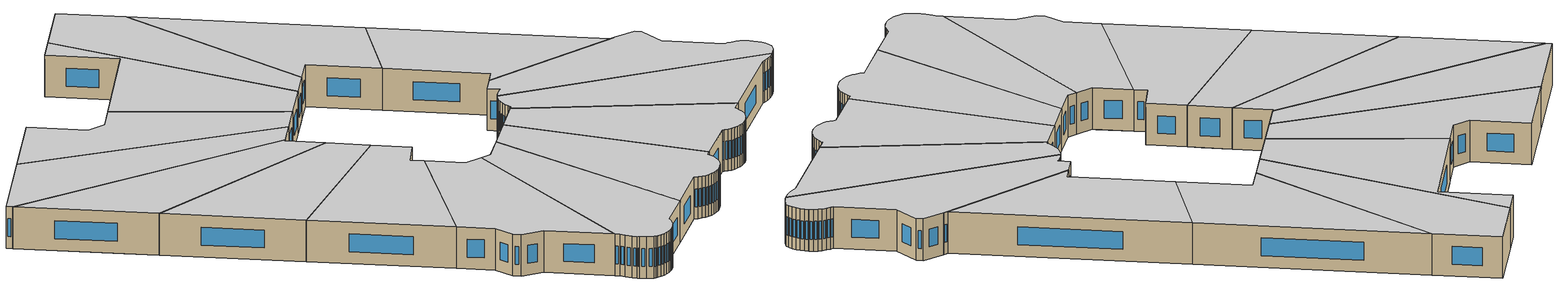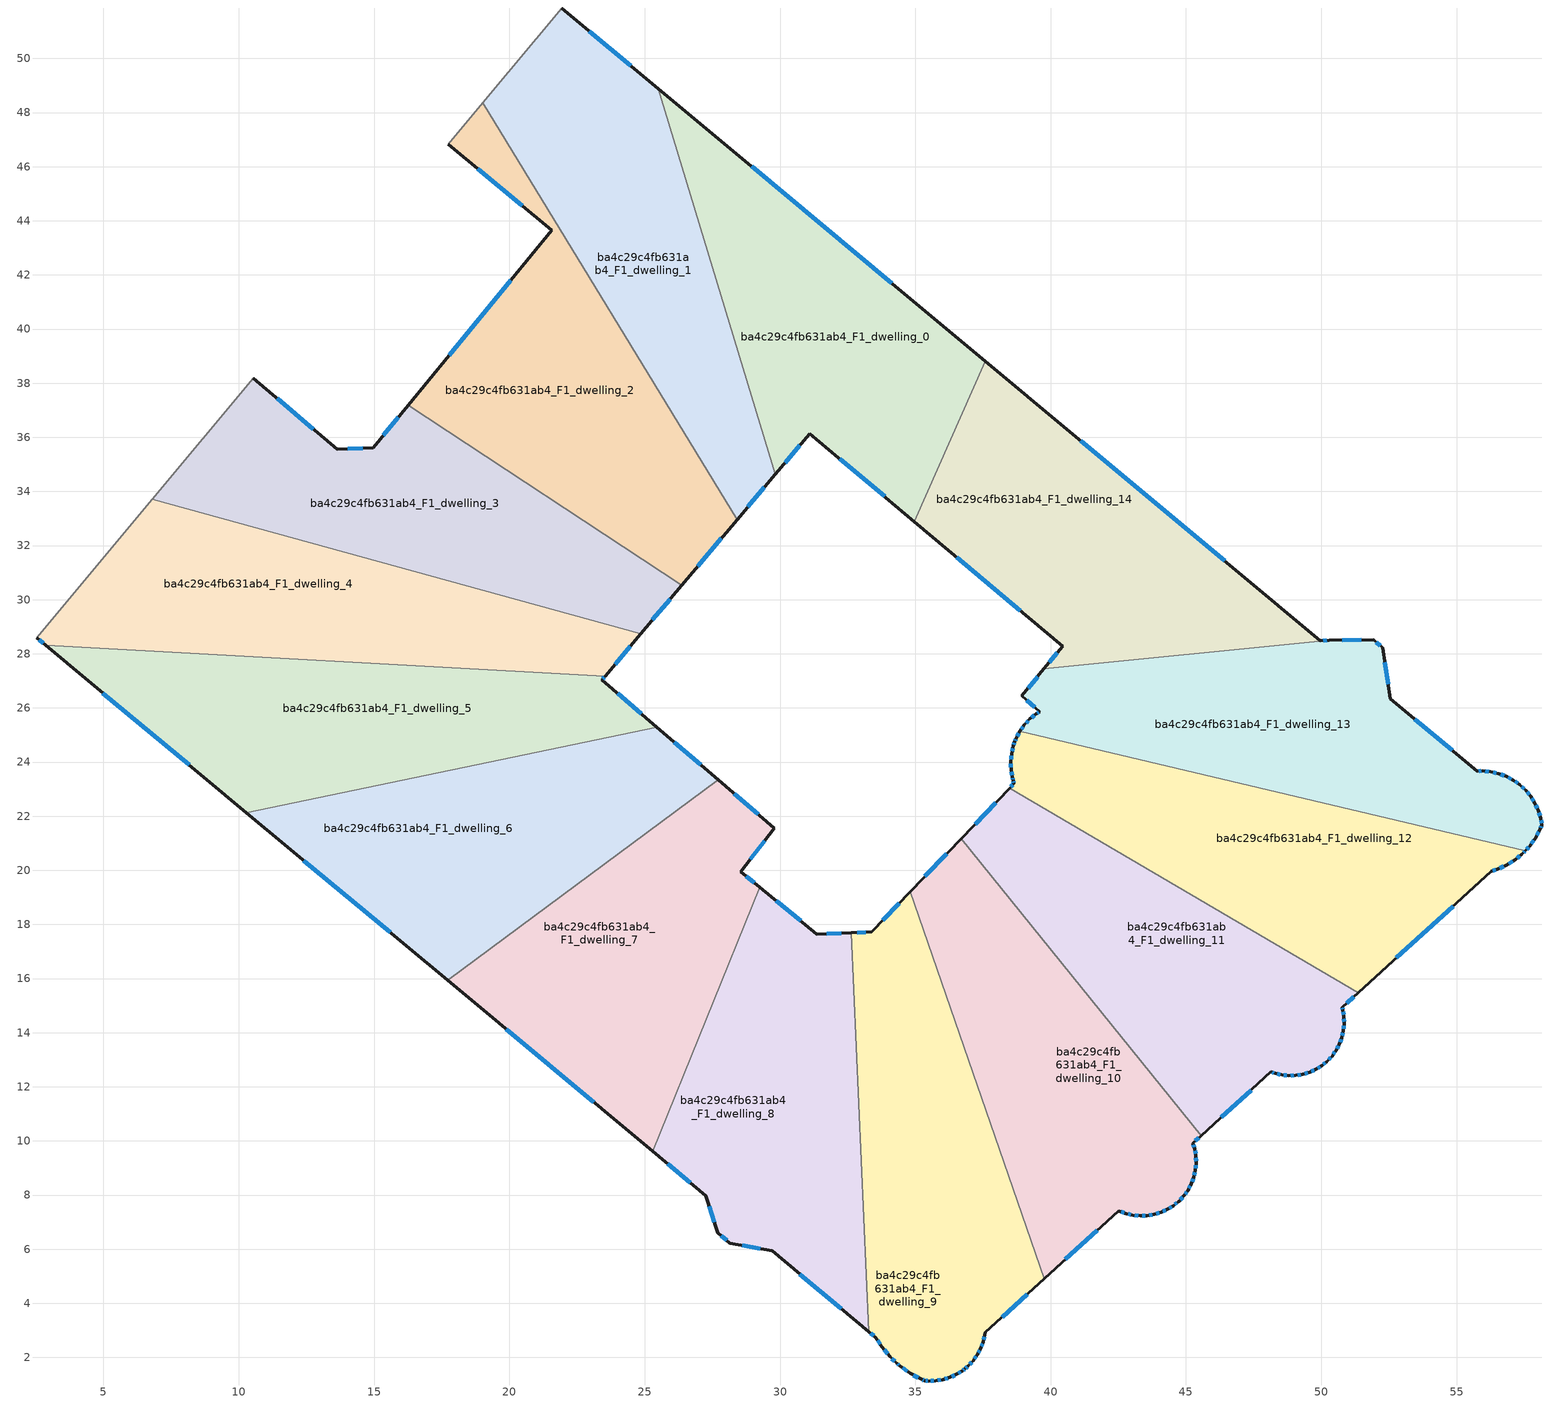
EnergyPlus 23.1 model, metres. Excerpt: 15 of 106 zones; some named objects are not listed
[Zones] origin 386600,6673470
ba4c29c4fb631ab4_F1_dwelling_0
 floor to ba4c29c4fb631ab4_F0_dwelling_0 (EU_floor_Construction): 35.93,40.2 34.12,33.6 31.1,36.14 29.83,34.63 25.51,48.88 z3
 floor to ba4c29c4fb631ab4_F0_dwelling_15 (EU_floor_Construction): 37.58,38.82 34.97,32.89 34.12,33.6 35.93,40.2 z3
 wall outside (EU_wall_Construction): 29.83,34.63 31.1,36.14 34.97,32.89 / 37.58,38.82 25.51,48.88 z3:6
 wall to ba4c29c4fb631ab4_F1_dwelling_1 (EU_wall_Construction): 25.51,48.88 29.83,34.63 z3:6
 wall to ba4c29c4fb631ab4_F1_dwelling_14 (EU_wall_Construction): 34.97,32.89 37.58,38.82 z3:6
 window (EU_Window_Construction): 32.21,35.21 33.86,33.81 / 30.19,35.06 30.74,35.71 / 34.13,41.69 28.96,46.01 z3.86:5.14
 ceiling to ba4c29c4fb631ab4_F2_dwelling_0 (EU_floor_Construction): 34.97,32.89 37.58,38.82 25.51,48.88 29.83,34.63 31.1,36.14 z6
ba4c29c4fb631ab4_F1_dwelling_1
 floor to ba4c29c4fb631ab4_F0_dwelling_1 (EU_floor_Construction): 24.78,49.49 29.69,34.47 28.41,32.95 19.01,48.36 21.93,51.86 z3
 floor to ba4c29c4fb631ab4_F0_dwelling_0 (EU_floor_Construction): 25.51,48.88 29.83,34.63 29.69,34.47 24.78,49.49 z3
 wall outside (EU_wall_Construction): 28.41,32.95 29.83,34.63 / 25.51,48.88 21.93,51.86 z3:6
 wall to ba4c29c4fb631ab4_F1_dwelling_2 (EU_wall_Construction): 19.01,48.36 28.41,32.95 z3:6
 wall adiabatic (EU_wall_Construction): 21.93,51.86 19.01,48.36 z3:6
 window (EU_Window_Construction): 28.82,33.43 29.42,34.15 / 24.49,49.73 22.95,51.01 z3.86:5.14
 ceiling to ba4c29c4fb631ab4_F2_dwelling_1 (EU_floor_Construction): 28.41,32.95 29.83,34.63 25.51,48.88 21.93,51.86 19.01,48.36 z6
ba4c29c4fb631ab4_F1_dwelling_10
 floor to ba4c29c4fb631ab4_F0_dwelling_11 (EU_floor_Construction): 36.7,21.17 45.56,10.19 45.26,9.92 45.32,9.71 45.37,9.45 45.38,9.18 45.35,8.92 45.29,8.66 45.2,8.42 45.08,8.18 44.92,7.97 44.74,7.78 44.72,7.76 44.54,7.61 44.32,7.47 44.08,7.36 43.83,7.29 43.57,7.24 43.3,7.23 43.04,7.26 42.79,7.32 42.54,7.41 42.52,7.42 42.46,7.37 35.7,20.14 z3
 floor to ba4c29c4fb631ab4_F0_dwelling_10 (EU_floor_Construction): 35.7,20.14 42.46,7.37 39.76,4.91 34.82,19.21 z3
 wall outside (EU_wall_Construction): 39.76,4.91 42.52,7.42 42.54,7.41 42.79,7.32 43.04,7.26 43.3,7.23 43.57,7.24 43.83,7.29 44.08,7.36 44.32,7.47 44.54,7.61 44.72,7.76 44.74,7.78 44.92,7.97 45.08,8.18 45.2,8.42 45.29,8.66 45.35,8.92 45.38,9.18 45.37,9.45 45.32,9.71 45.26,9.92 45.56,10.19 / 36.7,21.17 34.82,19.21 z3:6
 wall to ba4c29c4fb631ab4_F1_dwelling_9 (EU_wall_Construction): 34.82,19.21 39.76,4.91 z3:6
 wall to ba4c29c4fb631ab4_F1_dwelling_11 (EU_wall_Construction): 45.56,10.19 36.7,21.17 z3:6
 window (EU_Window_Construction): 45.35,9.52 45.34,9.63 / 45.37,9.26 45.37,9.37 / 45.36,8.99 45.37,9.11 / 45.31,8.74 45.33,8.85 / 45.23,8.49 45.27,8.59 / 45.11,8.25 45.16,8.35 / 44.97,8.03 45.03,8.12 / 44.8,7.83 44.87,7.92 / 44.59,7.65 44.67,7.71 / 44.38,7.51 44.48,7.57 / 44.15,7.39 44.25,7.44 / 43.9,7.31 44.01,7.34 / 43.64,7.25 43.75,7.27 / 43.38,7.23 43.49,7.24 / 43.12,7.25 43.23,7.24 / 42.86,7.3 42.97,7.27 / 42.61,7.38 42.72,7.34 / 40.55,5.63 41.73,6.7 / 36.16,20.61 35.35,19.77 / 45.35,10 45.47,10.12 / 45.3,9.77 45.28,9.86 z3.86:5.14
 ceiling to ba4c29c4fb631ab4_F2_dwelling_10 (EU_floor_Construction): 44.32,7.47 44.54,7.61 44.72,7.76 44.74,7.78 44.92,7.97 45.08,8.18 45.2,8.42 45.29,8.66 45.35,8.92 45.38,9.18 45.37,9.45 45.32,9.71 45.26,9.92 45.56,10.19 36.7,21.17 34.82,19.21 39.76,4.91 42.52,7.42 42.54,7.41 42.79,7.32 43.04,7.26 43.3,7.23 43.57,7.24 43.83,7.29 44.08,7.36 z6
ba4c29c4fb631ab4_F1_dwelling_11
 floor to ba4c29c4fb631ab4_F0_dwelling_12 (EU_floor_Construction): 51.36,15.48 50.77,14.94 50.79,14.84 50.83,14.59 50.84,14.33 50.82,14.07 50.76,13.82 50.67,13.58 50.55,13.35 50.4,13.14 50.22,12.95 50.2,12.93 50.02,12.78 49.8,12.65 49.57,12.54 49.32,12.46 49.06,12.42 48.8,12.41 48.55,12.44 48.29,12.49 48.14,12.55 47.86,12.29 37.42,21.92 38.48,23.03 z3
 floor to ba4c29c4fb631ab4_F0_dwelling_11 (EU_floor_Construction): 47.86,12.29 45.56,10.19 36.7,21.17 37.42,21.92 z3
 wall outside (EU_wall_Construction): 45.56,10.19 48.14,12.55 48.29,12.49 48.55,12.44 48.8,12.41 49.06,12.42 49.32,12.46 49.57,12.54 49.8,12.65 50.02,12.78 50.2,12.93 50.22,12.95 50.4,13.14 50.55,13.35 50.67,13.58 50.76,13.82 50.82,14.07 50.84,14.33 50.83,14.59 50.79,14.84 50.77,14.94 51.36,15.48 / 38.48,23.03 36.7,21.17 z3:6
 wall to ba4c29c4fb631ab4_F1_dwelling_12 (EU_wall_Construction): 51.36,15.48 38.48,23.03 z3:6
 window (EU_Window_Construction): 50.82,14.66 50.8,14.77 / 50.84,14.4 50.84,14.51 / 50.83,14.15 50.84,14.26 / 50.78,13.89 50.8,14 / 50.7,13.65 50.73,13.75 / 50.58,13.41 50.64,13.51 / 50.44,13.2 50.51,13.29 / 50.27,13 50.35,13.08 / 50.07,12.82 50.15,12.89 / 49.86,12.69 49.96,12.74 / 49.63,12.57 49.73,12.62 / 49.39,12.48 49.5,12.52 / 49.14,12.43 49.25,12.45 / 48.88,12.41 48.99,12.42 / 48.62,12.43 48.73,12.42 / 48.37,12.48 48.47,12.45 / 48.19,12.53 48.25,12.51 / 46.3,10.87 47.4,11.87 / 37.97,22.5 37.21,21.7 / 50.94,15.09 51.19,15.33 / 50.78,14.87 50.77,14.91 z3.86:5.14
 ceiling to ba4c29c4fb631ab4_F2_dwelling_11 (EU_floor_Construction): 49.8,12.65 50.02,12.78 50.2,12.93 50.22,12.95 50.4,13.14 50.55,13.35 50.67,13.58 50.76,13.82 50.82,14.07 50.84,14.33 50.83,14.59 50.79,14.84 50.77,14.94 51.36,15.48 38.48,23.03 36.7,21.17 45.56,10.19 48.14,12.55 48.29,12.49 48.55,12.44 48.8,12.41 49.06,12.42 49.32,12.46 49.57,12.54 z6
ba4c29c4fb631ab4_F1_dwelling_12
 floor to ba4c29c4fb631ab4_F0_dwelling_13 (EU_floor_Construction): 57.55,20.73 57.45,20.62 57.41,20.59 57.16,20.38 56.84,20.19 56.51,20.03 56.27,19.96 53.27,17.22 38.53,23.86 38.53,24.02 38.56,24.31 38.62,24.6 38.68,24.76 38.72,24.88 38.86,25.13 z3
 floor to ba4c29c4fb631ab4_F0_dwelling_12 (EU_floor_Construction): 53.27,17.22 51.36,15.48 38.48,23.03 38.65,23.2 38.61,23.33 38.59,23.43 38.54,23.72 38.53,23.86 z3
 wall outside (EU_wall_Construction): 51.36,15.48 56.27,19.96 56.51,20.03 56.84,20.19 57.16,20.38 57.41,20.59 57.45,20.62 57.55,20.73 / 38.86,25.13 38.72,24.88 38.68,24.76 38.62,24.6 38.56,24.31 38.53,24.02 38.54,23.72 38.59,23.43 38.61,23.33 38.65,23.2 38.48,23.03 z3:6
 wall to ba4c29c4fb631ab4_F1_dwelling_13 (EU_wall_Construction): 57.55,20.73 38.86,25.13 z3:6
 window (EU_Window_Construction): 57.23,20.44 57.34,20.53 / 56.93,20.24 57.07,20.33 / 56.6,20.08 56.75,20.14 / 56.34,19.98 56.44,20.01 / 52.77,16.76 54.87,18.68 / 38.6,23.15 38.53,23.08 / 38.62,23.29 38.64,23.24 / 38.59,23.4 38.61,23.36 / 38.55,23.64 38.57,23.52 / 38.53,23.93 38.54,23.81 / 38.55,24.23 38.54,24.1 / 38.6,24.52 38.57,24.39 / 38.66,24.72 38.64,24.65 / 38.71,24.84 38.69,24.79 / 38.82,25.06 38.76,24.95 / 57.48,20.65 57.52,20.7 z3.86:5.14
 ceiling to ba4c29c4fb631ab4_F2_dwelling_12 (EU_floor_Construction): 56.27,19.96 56.51,20.03 56.84,20.19 57.16,20.38 57.41,20.59 57.45,20.62 57.55,20.73 38.86,25.13 38.72,24.88 38.68,24.76 38.62,24.6 38.56,24.31 38.53,24.02 38.54,23.72 38.59,23.43 38.61,23.33 38.65,23.2 38.48,23.03 51.36,15.48 z6
ba4c29c4fb631ab4_F1_dwelling_13
 floor to ba4c29c4fb631ab4_F0_dwelling_14 (EU_floor_Construction): 56.56,23.58 56.83,23.47 57.09,23.33 57.34,23.16 57.35,23.15 57.55,22.96 57.74,22.73 57.9,22.48 57.99,22.27 39.16,25.5 39.23,25.59 39.46,25.78 39.6,25.87 38.93,26.45 39.75,27.44 50.3,28.49 51.94,28.52 52.28,28.22 52.54,26.34 55.76,23.67 55.97,23.67 56.27,23.64 z3
 floor to ba4c29c4fb631ab4_F0_dwelling_13 (EU_floor_Construction): 57.99,22.27 58.02,22.21 58.11,21.93 58.15,21.67 58.09,21.53 57.92,21.2 57.7,20.89 57.55,20.73 38.86,25.13 39.03,25.38 39.16,25.5 z3
 wall outside (EU_wall_Construction): 57.55,20.73 57.7,20.89 57.92,21.2 58.09,21.53 58.15,21.67 58.11,21.93 58.02,22.21 57.9,22.48 57.74,22.73 57.55,22.96 57.35,23.15 57.34,23.16 57.09,23.33 56.83,23.47 56.56,23.58 56.27,23.64 55.97,23.67 55.76,23.67 52.54,26.34 52.28,28.22 51.94,28.52 50.3,28.49 / 39.75,27.44 38.93,26.45 39.6,25.87 39.46,25.78 39.23,25.59 39.03,25.38 38.86,25.13 z3:6
 wall to ba4c29c4fb631ab4_F1_dwelling_14 (EU_wall_Construction): 50.3,28.49 39.75,27.44 z3:6
 window (EU_Window_Construction): 56.75,23.5 56.64,23.55 / 57.02,23.37 56.91,23.43 / 57.27,23.21 57.16,23.28 / 57.5,23.01 57.41,23.09 / 57.69,22.8 57.61,22.89 / 57.85,22.55 57.79,22.66 / 57.98,22.29 57.93,22.4 / 58.08,22.01 58.04,22.13 / 58.14,21.74 58.12,21.85 / 58.11,21.57 58.14,21.63 / 57.97,21.29 58.04,21.43 / 57.76,20.98 57.86,21.11 / 57.59,20.77 57.66,20.85 / 38.99,25.31 38.91,25.2 / 39.18,25.53 39.09,25.44 / 39.4,25.72 39.3,25.64 / 39.56,25.84 39.5,25.8 / 39.12,26.28 39.41,26.03 / 39.52,27.16 39.17,26.73 / 51.47,28.51 50.77,28.5 / 52.18,28.3 52.04,28.43 / 52.47,26.88 52.35,27.68 / 54.84,24.43 53.46,25.58 / 55.91,23.67 55.82,23.67 / 56.18,23.65 56.06,23.66 / 56.47,23.59 56.35,23.62 z3.86:5.14
 ceiling to ba4c29c4fb631ab4_F2_dwelling_13 (EU_floor_Construction): 57.7,20.89 57.92,21.2 58.09,21.53 58.15,21.67 58.11,21.93 58.02,22.21 57.9,22.48 57.74,22.73 57.55,22.96 57.35,23.15 57.34,23.16 57.09,23.33 56.83,23.47 56.56,23.58 56.27,23.64 55.97,23.67 55.76,23.67 52.54,26.34 52.28,28.22 51.94,28.52 50.3,28.49 39.75,27.44 38.93,26.45 39.6,25.87 39.46,25.78 39.23,25.59 39.03,25.38 38.86,25.13 57.55,20.73 z6
ba4c29c4fb631ab4_F1_dwelling_14
 floor to ba4c29c4fb631ab4_F0_dwelling_15 (EU_floor_Construction): 47.67,30.41 40.08,28.58 34.97,32.89 37.58,38.82 z3
 floor to ba4c29c4fb631ab4_F0_dwelling_14 (EU_floor_Construction): 50.3,28.49 39.75,27.44 40.44,28.28 40.08,28.58 47.67,30.41 49.97,28.49 z3
 wall outside (EU_wall_Construction): 34.97,32.89 40.44,28.28 39.75,27.44 / 50.3,28.49 49.97,28.49 37.58,38.82 z3:6
 window (EU_Window_Construction): 40.25,28.04 39.95,27.68 / 36.53,31.57 38.88,29.59 / 46.43,31.44 41.12,35.87 / 50.2,28.49 50.06,28.49 z3.86:5.14
 ceiling to ba4c29c4fb631ab4_F2_dwelling_14 (EU_floor_Construction): 50.3,28.49 49.97,28.49 37.58,38.82 34.97,32.89 40.44,28.28 39.75,27.44 z6
ba4c29c4fb631ab4_F1_dwelling_2
 floor to ba4c29c4fb631ab4_F0_dwelling_2 (EU_floor_Construction): 21.57,43.64 17.74,46.83 18.98,48.32 28.4,32.94 26.5,30.69 16.59,37.59 z3
 floor to ba4c29c4fb631ab4_F0_dwelling_1 (EU_floor_Construction): 19.01,48.36 28.41,32.95 28.4,32.94 18.98,48.32 z3
 floor to ba4c29c4fb631ab4_F0_dwelling_3 (EU_floor_Construction): 26.5,30.69 26.38,30.54 16.26,37.19 16.59,37.59 z3
 wall outside (EU_wall_Construction): 26.38,30.54 28.41,32.95 / 17.74,46.83 21.57,43.64 16.26,37.19 z3:6
 wall adiabatic (EU_wall_Construction): 19.01,48.36 17.74,46.83 z3:6
 wall to ba4c29c4fb631ab4_F1_dwelling_3 (EU_wall_Construction): 16.26,37.19 26.38,30.54 z3:6
 window (EU_Window_Construction): 26.96,31.23 27.83,32.26 / 20.05,41.8 17.78,39.03 / 18.83,45.92 20.48,44.56 z3.86:5.14
 ceiling to ba4c29c4fb631ab4_F2_dwelling_2 (EU_floor_Construction): 26.38,30.54 28.41,32.95 19.01,48.36 17.74,46.83 21.57,43.64 16.26,37.19 z6
ba4c29c4fb631ab4_F1_dwelling_3
 floor to ba4c29c4fb631ab4_F0_dwelling_3 (EU_floor_Construction): 26.38,30.54 25,28.92 7.33,34.35 10.53,38.19 13.65,35.55 14.97,35.62 16.26,37.19 z3
 floor to ba4c29c4fb631ab4_F0_dwelling_4 (EU_floor_Construction): 25,28.92 24.85,28.73 6.8,33.72 7.33,34.35 z3
 wall outside (EU_wall_Construction): 16.26,37.19 14.97,35.62 13.65,35.55 10.53,38.19 / 24.85,28.73 26.38,30.54 z3:6
 wall to ba4c29c4fb631ab4_F1_dwelling_4 (EU_wall_Construction): 6.8,33.72 24.85,28.73 z3:6
 wall adiabatic (EU_wall_Construction): 10.53,38.19 6.8,33.72 z3:6
 window (EU_Window_Construction): 14.59,35.6 14.02,35.57 / 15.89,36.74 15.34,36.07 / 25.29,29.25 25.94,30.02 / 12.76,36.3 11.42,37.44 z3.86:5.14
 ceiling to ba4c29c4fb631ab4_F2_dwelling_3 (EU_floor_Construction): 24.85,28.73 26.38,30.54 16.26,37.19 14.97,35.62 13.65,35.55 10.53,38.19 6.8,33.72 z6
ba4c29c4fb631ab4_F1_dwelling_4
 floor to ba4c29c4fb631ab4_F0_dwelling_5 (EU_floor_Construction): 23.77,27.46 23.53,27.17 2.86,28.32 2.53,28.59 3.14,29.32 z3
 floor adiabatic (EU_floor_Construction): 24.85,28.73 23.77,27.46 3.14,29.32 6.8,33.72 z3
 wall outside (EU_wall_Construction): 23.53,27.17 24.85,28.73 / 2.53,28.59 2.86,28.32 z3:6
 wall to ba4c29c4fb631ab4_F1_dwelling_5 (EU_wall_Construction): 2.86,28.32 23.53,27.17 z3:6
 wall adiabatic (EU_wall_Construction): 6.8,33.72 2.53,28.59 z3:6
 window (EU_Window_Construction): 23.91,27.62 24.47,28.29 / 2.63,28.51 2.77,28.4 z3.86:5.14
 ceiling to ba4c29c4fb631ab4_F2_dwelling_4 (EU_floor_Construction): 23.53,27.17 24.85,28.73 6.8,33.72 2.53,28.59 2.86,28.32 z6
ba4c29c4fb631ab4_F1_dwelling_5
 floor to ba4c29c4fb631ab4_F0_dwelling_5 (EU_floor_Construction): 23.53,27.17 23.42,27.03 24.91,25.75 8.48,23.64 2.86,28.32 z3
 floor to ba4c29c4fb631ab4_F0_dwelling_6 (EU_floor_Construction): 25.45,25.28 10.28,22.13 8.48,23.64 24.91,25.75 z3
 wall outside (EU_wall_Construction): 25.45,25.28 23.42,27.03 23.53,27.17 / 2.86,28.32 10.28,22.13 z3:6
 wall to ba4c29c4fb631ab4_F1_dwelling_6 (EU_wall_Construction): 10.28,22.13 25.45,25.28 z3:6
 window (EU_Window_Construction): 23.45,27.07 23.5,27.13 / 24.87,25.78 24,26.53 / 4.98,26.55 8.16,23.9 z3.86:5.14
 ceiling to ba4c29c4fb631ab4_F2_dwelling_5 (EU_floor_Construction): 25.45,25.28 23.42,27.03 23.53,27.17 2.86,28.32 10.28,22.13 z6
ba4c29c4fb631ab4_F1_dwelling_6
 floor to ba4c29c4fb631ab4_F0_dwelling_6 (EU_floor_Construction): 27.02,23.94 15.44,17.83 10.28,22.13 25.45,25.28 z3
 floor to ba4c29c4fb631ab4_F0_dwelling_7 (EU_floor_Construction): 27.71,23.34 17.72,15.93 15.44,17.83 27.02,23.94 z3
 wall outside (EU_wall_Construction): 27.71,23.34 25.45,25.28 / 10.28,22.13 17.72,15.93 z3:6
 wall to ba4c29c4fb631ab4_F1_dwelling_7 (EU_wall_Construction): 17.72,15.93 27.71,23.34 z3:6
 window (EU_Window_Construction): 27.07,23.9 26.1,24.73 / 12.41,20.36 15.59,17.7 z3.86:5.14
 ceiling to ba4c29c4fb631ab4_F2_dwelling_6 (EU_floor_Construction): 27.71,23.34 25.45,25.28 10.28,22.13 17.72,15.93 z6
ba4c29c4fb631ab4_F1_dwelling_7
 floor to ba4c29c4fb631ab4_F0_dwelling_7 (EU_floor_Construction): 29.16,22.1 22.42,12.01 17.72,15.93 27.71,23.34 z3
 floor to ba4c29c4fb631ab4_F0_dwelling_8 (EU_floor_Construction): 29.79,21.56 28.55,19.95 29.25,19.37 25.29,9.62 22.42,12.01 29.16,22.1 z3
 wall outside (EU_wall_Construction): 29.25,19.37 28.55,19.95 29.79,21.56 27.71,23.34 / 17.72,15.93 25.29,9.62 z3:6
 wall to ba4c29c4fb631ab4_F1_dwelling_8 (EU_wall_Construction): 25.29,9.62 29.25,19.37 z3:6
 window (EU_Window_Construction): 29.2,22.07 28.31,22.83 / 28.9,20.41 29.44,21.1 / 29.05,19.53 28.75,19.78 / 19.88,14.13 23.13,11.42 z3.86:5.14
 ceiling to ba4c29c4fb631ab4_F2_dwelling_7 (EU_floor_Construction): 25.29,9.62 29.25,19.37 28.55,19.95 29.79,21.56 27.71,23.34 17.72,15.93 z6
ba4c29c4fb631ab4_F1_dwelling_8
 floor to ba4c29c4fb631ab4_F0_dwelling_8 (EU_floor_Construction): 31.2,17.76 29.82,5.84 29.71,5.93 28.15,6.23 27.71,6.6 27.25,7.98 25.29,9.62 29.25,19.37 z3
 floor to ba4c29c4fb631ab4_F0_dwelling_9 (EU_floor_Construction): 32.63,17.69 33.28,2.95 29.82,5.84 31.2,17.76 31.36,17.63 z3
 wall outside (EU_wall_Construction): 25.29,9.62 27.25,7.98 27.71,6.6 28.15,6.23 29.71,5.93 33.28,2.95 / 32.63,17.69 31.36,17.63 29.25,19.37 z3:6
 wall to ba4c29c4fb631ab4_F1_dwelling_9 (EU_wall_Construction): 33.28,2.95 32.63,17.69 z3:6
 window (EU_Window_Construction): 27.83,6.49 28.02,6.33 / 27.38,7.59 27.58,6.99 / 25.85,9.15 26.69,8.45 / 30.76,18.13 29.86,18.87 / 32.27,17.67 31.72,17.65 / 30.73,5.08 32.26,3.8 / 28.6,6.14 29.26,6.02 z3.86:5.14
 ceiling to ba4c29c4fb631ab4_F2_dwelling_8 (EU_floor_Construction): 33.28,2.95 32.63,17.69 31.36,17.63 29.25,19.37 25.29,9.62 27.25,7.98 27.71,6.6 28.15,6.23 29.71,5.93 z6
ba4c29c4fb631ab4_F1_dwelling_9
 floor to ba4c29c4fb631ab4_F0_dwelling_10 (EU_floor_Construction): 34.82,19.21 39.76,4.91 37.58,2.92 37.57,2.85 37.51,2.59 37.42,2.33 37.29,2.1 37.14,1.88 36.95,1.68 36.89,1.63 33.82,18.17 z3
 floor to ba4c29c4fb631ab4_F0_dwelling_9 (EU_floor_Construction): 33.82,18.17 36.89,1.63 36.83,1.58 36.75,1.51 36.52,1.37 36.28,1.26 36.02,1.18 35.76,1.14 35.49,1.13 35.35,1.14 35.24,1.19 34.81,1.41 34.42,1.69 34.31,1.78 34.07,2.02 33.76,2.39 33.54,2.74 33.28,2.95 32.63,17.69 33.38,17.72 z3
 wall outside (EU_wall_Construction): 33.28,2.95 33.54,2.74 33.76,2.39 34.07,2.02 34.31,1.78 34.42,1.69 34.81,1.41 35.24,1.19 35.35,1.14 35.49,1.13 35.76,1.14 36.02,1.18 36.28,1.26 36.52,1.37 36.75,1.51 36.83,1.58 36.95,1.68 37.14,1.88 37.29,2.1 37.42,2.33 37.51,2.59 37.57,2.85 37.58,2.92 39.76,4.91 / 34.82,19.21 33.38,17.72 32.63,17.69 z3:6
 window (EU_Window_Construction): 37.53,2.66 37.55,2.77 / 37.44,2.41 37.48,2.51 / 37.33,2.17 37.38,2.27 / 37.18,1.94 37.25,2.04 / 37.01,1.74 37.08,1.82 / 36.87,1.61 36.92,1.65 / 36.77,1.53 36.81,1.56 / 36.58,1.41 36.68,1.47 / 36.35,1.29 36.45,1.34 / 36.09,1.21 36.2,1.24 / 35.83,1.15 35.95,1.17 / 35.57,1.13 35.68,1.14 / 35.39,1.14 35.45,1.13 / 35.27,1.17 35.32,1.15 / 34.93,1.35 35.11,1.25 / 34.53,1.61 34.7,1.49 / 34.34,1.76 34.39,1.72 / 34.14,1.95 34.24,1.85 / 33.85,2.29 33.98,2.13 / 33.6,2.64 33.7,2.49 / 33.36,2.89 33.47,2.8 / 33.17,17.71 32.85,17.7 / 34.41,18.79 33.79,18.15 / 38.2,3.49 39.14,4.34 z3.86:5.14
 ceiling to ba4c29c4fb631ab4_F2_dwelling_9 (EU_floor_Construction): 37.42,2.33 37.51,2.59 37.57,2.85 37.58,2.92 39.76,4.91 34.82,19.21 33.38,17.72 32.63,17.69 33.28,2.95 33.54,2.74 33.76,2.39 34.07,2.02 34.31,1.78 34.42,1.69 34.81,1.41 35.24,1.19 35.35,1.14 35.49,1.13 35.76,1.14 36.02,1.18 36.28,1.26 36.52,1.37 36.75,1.51 36.83,1.58 36.95,1.68 37.14,1.88 37.29,2.1 z6
[Building]
EU S2 Campaign: North Axis=0; Terrain=City; Solar Distribution=FullExterior
[Site:Location]
Helsinki-Vantaa.AP: Latitude=60.317; Longitude=24.963; Time Zone=2; Elevation=54.6
[SizingPeriod:WeatherFileDays]
AnnualSizingPeriod: Begin Month=1; Begin Day of Month=1; End Month=12; End Day of Month=31; Day of Week for Start Day=Monday; Use Weather File Daylight Saving Period=No; Use Weather File Rain and Snow Indicators=No
[MATERIAL]
EU_InternalMass_Material: Roughness=MediumRough; Thickness=0.1; Conductivity=1; Density=1800; Specific Heat=900; Thermal Absorptance=0.9; Solar Absorptance=0.7; Visible Absorptance=0.7
[MATERIAL:NOMASS] Roughness=MediumRough; Thermal Absorptance=0.9; Solar Absorptance=0.7; Visible Absorptance=0.7
Name | Thermal Resistance
EU_wall_NoMass | 1.10183
EU_floor_NoMass | 1.70606
[WINDOWMATERIAL:SIMPLEGLAZINGSYSTEM]
EU_Window_SimpleGlazing: UFactor=3.11035; Solar Heat Gain Coefficient=0.8; Visible Transmittance=0.8
[CONSTRUCTION]
EU_wall_Construction: EU_wall_NoMass
EU_floor_Construction: EU_floor_NoMass
EU_Window_Construction: EU_Window_SimpleGlazing
EU_InternalMass_Construction: EU_InternalMass_Material
[ZONE] Type=1; Multiplier=1; Ceiling Height=autocalculate; Floor Area=autocalculate; Part of Total Floor Area=Yes
Name | Volume
ba4c29c4fb631ab4_F1_dwelling_0; ba4c29c4fb631ab4_F1_dwelling_5 | 230.488
ba4c29c4fb631ab4_F1_dwelling_1 | 230.473
ba4c29c4fb631ab4_F1_dwelling_10 | 230.471
ba4c29c4fb631ab4_F1_dwelling_11 | 230.487
ba4c29c4fb631ab4_F1_dwelling_12 | 230.502
ba4c29c4fb631ab4_F1_dwelling_13 | 230.372
ba4c29c4fb631ab4_F1_dwelling_14 | 230.485
ba4c29c4fb631ab4_F1_dwelling_2 | 230.49
ba4c29c4fb631ab4_F1_dwelling_3 | 230.47
ba4c29c4fb631ab4_F1_dwelling_4 | 230.494
ba4c29c4fb631ab4_F1_dwelling_6 | 230.483
ba4c29c4fb631ab4_F1_dwelling_7 | 230.478
ba4c29c4fb631ab4_F1_dwelling_8 | 230.479
ba4c29c4fb631ab4_F1_dwelling_9 | 230.489
[INTERNALMASS] Construction=EU_InternalMass_Construction
Name | Zone or ZoneList | Surface Area
ba4c29c4fb631ab4_F1_dwelling_0_EU_InternalMass | ba4c29c4fb631ab4_F1_dwelling_0 | 76.8293
ba4c29c4fb631ab4_F1_dwelling_1_EU_InternalMass | ba4c29c4fb631ab4_F1_dwelling_1 | 76.8245
ba4c29c4fb631ab4_F1_dwelling_2_EU_InternalMass | ba4c29c4fb631ab4_F1_dwelling_2 | 76.8304
ba4c29c4fb631ab4_F1_dwelling_3_EU_InternalMass | ba4c29c4fb631ab4_F1_dwelling_3 | 76.8234
ba4c29c4fb631ab4_F1_dwelling_4_EU_InternalMass | ba4c29c4fb631ab4_F1_dwelling_4 | 76.8314
ba4c29c4fb631ab4_F1_dwelling_5_EU_InternalMass | ba4c29c4fb631ab4_F1_dwelling_5 | 76.829
ba4c29c4fb631ab4_F1_dwelling_6_EU_InternalMass | ba4c29c4fb631ab4_F1_dwelling_6 | 76.8279
ba4c29c4fb631ab4_F1_dwelling_7_EU_InternalMass | ba4c29c4fb631ab4_F1_dwelling_7 | 76.8261
ba4c29c4fb631ab4_F1_dwelling_8_EU_InternalMass | ba4c29c4fb631ab4_F1_dwelling_8 | 76.8259
ba4c29c4fb631ab4_F1_dwelling_9_EU_InternalMass | ba4c29c4fb631ab4_F1_dwelling_9 | 76.8306
ba4c29c4fb631ab4_F1_dwelling_10_EU_InternalMass | ba4c29c4fb631ab4_F1_dwelling_10 | 76.8239
ba4c29c4fb631ab4_F1_dwelling_11_EU_InternalMass | ba4c29c4fb631ab4_F1_dwelling_11 | 76.8288
ba4c29c4fb631ab4_F1_dwelling_12_EU_InternalMass | ba4c29c4fb631ab4_F1_dwelling_12 | 76.8343
ba4c29c4fb631ab4_F1_dwelling_13_EU_InternalMass | ba4c29c4fb631ab4_F1_dwelling_13 | 76.8327
ba4c29c4fb631ab4_F1_dwelling_14_EU_InternalMass | ba4c29c4fb631ab4_F1_dwelling_14 | 76.8286
[OTHEREQUIPMENT] Fuel Type=Electricity; Design Level Calculation Method=Watts/Area; Power per Zone Floor Area=1; Fraction Latent=0; Fraction Radiant=0; Fraction Lost=0; Carbon Dioxide Generation Rate=0; EndUse Subcategory=EU_Step8_InternalGains
Name | Zone or ZoneList or Space or SpaceList | Schedule
EU_Step8_InternalGain_ba4c29c4fb631ab4_F1_dwelling_0_f000 | ba4c29c4fb631ab4_F1_dwelling_0 | EU_Step8_GainSchedule_ba4c29c4fb631ab4_F1_dwelling_0_f000
EU_Step8_InternalGain_ba4c29c4fb631ab4_F1_dwelling_1_f000 | ba4c29c4fb631ab4_F1_dwelling_1 | EU_Step8_GainSchedule_ba4c29c4fb631ab4_F1_dwelling_1_f000
EU_Step8_InternalGain_ba4c29c4fb631ab4_F1_dwelling_2_f000 | ba4c29c4fb631ab4_F1_dwelling_2 | EU_Step8_GainSchedule_ba4c29c4fb631ab4_F1_dwelling_2_f000
EU_Step8_InternalGain_ba4c29c4fb631ab4_F1_dwelling_3_f000 | ba4c29c4fb631ab4_F1_dwelling_3 | EU_Step8_GainSchedule_ba4c29c4fb631ab4_F1_dwelling_3_f000
EU_Step8_InternalGain_ba4c29c4fb631ab4_F1_dwelling_4_f000 | ba4c29c4fb631ab4_F1_dwelling_4 | EU_Step8_GainSchedule_ba4c29c4fb631ab4_F1_dwelling_4_f000
EU_Step8_InternalGain_ba4c29c4fb631ab4_F1_dwelling_5_f000 | ba4c29c4fb631ab4_F1_dwelling_5 | EU_Step8_GainSchedule_ba4c29c4fb631ab4_F1_dwelling_5_f000
EU_Step8_InternalGain_ba4c29c4fb631ab4_F1_dwelling_6_f000 | ba4c29c4fb631ab4_F1_dwelling_6 | EU_Step8_GainSchedule_ba4c29c4fb631ab4_F1_dwelling_6_f000
EU_Step8_InternalGain_ba4c29c4fb631ab4_F1_dwelling_7_f000 | ba4c29c4fb631ab4_F1_dwelling_7 | EU_Step8_GainSchedule_ba4c29c4fb631ab4_F1_dwelling_7_f000
EU_Step8_InternalGain_ba4c29c4fb631ab4_F1_dwelling_8_f000 | ba4c29c4fb631ab4_F1_dwelling_8 | EU_Step8_GainSchedule_ba4c29c4fb631ab4_F1_dwelling_8_f000
EU_Step8_InternalGain_ba4c29c4fb631ab4_F1_dwelling_9_f000 | ba4c29c4fb631ab4_F1_dwelling_9 | EU_Step8_GainSchedule_ba4c29c4fb631ab4_F1_dwelling_9_f000
EU_Step8_InternalGain_ba4c29c4fb631ab4_F1_dwelling_10_f000 | ba4c29c4fb631ab4_F1_dwelling_10 | EU_Step8_GainSchedule_ba4c29c4fb631ab4_F1_dwelling_10_f000
EU_Step8_InternalGain_ba4c29c4fb631ab4_F1_dwelling_11_f000 | ba4c29c4fb631ab4_F1_dwelling_11 | EU_Step8_GainSchedule_ba4c29c4fb631ab4_F1_dwelling_11_f000
EU_Step8_InternalGain_ba4c29c4fb631ab4_F1_dwelling_12_f000 | ba4c29c4fb631ab4_F1_dwelling_12 | EU_Step8_GainSchedule_ba4c29c4fb631ab4_F1_dwelling_12_f000
EU_Step8_InternalGain_ba4c29c4fb631ab4_F1_dwelling_13_f000 | ba4c29c4fb631ab4_F1_dwelling_13 | EU_Step8_GainSchedule_ba4c29c4fb631ab4_F1_dwelling_13_f000
EU_Step8_InternalGain_ba4c29c4fb631ab4_F1_dwelling_14_f000 | ba4c29c4fb631ab4_F1_dwelling_14 | EU_Step8_GainSchedule_ba4c29c4fb631ab4_F1_dwelling_14_f000
[ZONEVENTILATION:DESIGNFLOWRATE] Schedule=EU_AlwaysOn; Design Flow Rate Calculation Method=AirChanges/Hour; Air Changes per Hour=0.756316; Ventilation Type=Natural; Fan Pressure Rise=0; Fan Total Efficiency=1; Constant Term Coefficient=1; Temperature Term Coefficient=0; Velocity Term Coefficient=0; Velocity Squared Term Coefficient=0; Minimum Indoor Temperature=-100; Maximum Indoor Temperature=100; Delta Temperature=-100; Minimum Outdoor Temperature=-100; Maximum Outdoor Temperature=100; Maximum Wind Speed=40
Name | Zone or ZoneList or Space or SpaceList
EU_ConstantAir_ba4c29c4fb631ab4_F1_dwelling_0 | ba4c29c4fb631ab4_F1_dwelling_0
EU_ConstantAir_ba4c29c4fb631ab4_F1_dwelling_1 | ba4c29c4fb631ab4_F1_dwelling_1
EU_ConstantAir_ba4c29c4fb631ab4_F1_dwelling_2 | ba4c29c4fb631ab4_F1_dwelling_2
EU_ConstantAir_ba4c29c4fb631ab4_F1_dwelling_3 | ba4c29c4fb631ab4_F1_dwelling_3
EU_ConstantAir_ba4c29c4fb631ab4_F1_dwelling_4 | ba4c29c4fb631ab4_F1_dwelling_4
EU_ConstantAir_ba4c29c4fb631ab4_F1_dwelling_5 | ba4c29c4fb631ab4_F1_dwelling_5
EU_ConstantAir_ba4c29c4fb631ab4_F1_dwelling_6 | ba4c29c4fb631ab4_F1_dwelling_6
EU_ConstantAir_ba4c29c4fb631ab4_F1_dwelling_7 | ba4c29c4fb631ab4_F1_dwelling_7
EU_ConstantAir_ba4c29c4fb631ab4_F1_dwelling_8 | ba4c29c4fb631ab4_F1_dwelling_8
EU_ConstantAir_ba4c29c4fb631ab4_F1_dwelling_9 | ba4c29c4fb631ab4_F1_dwelling_9
EU_ConstantAir_ba4c29c4fb631ab4_F1_dwelling_10 | ba4c29c4fb631ab4_F1_dwelling_10
EU_ConstantAir_ba4c29c4fb631ab4_F1_dwelling_11 | ba4c29c4fb631ab4_F1_dwelling_11
EU_ConstantAir_ba4c29c4fb631ab4_F1_dwelling_12 | ba4c29c4fb631ab4_F1_dwelling_12
EU_ConstantAir_ba4c29c4fb631ab4_F1_dwelling_13 | ba4c29c4fb631ab4_F1_dwelling_13
EU_ConstantAir_ba4c29c4fb631ab4_F1_dwelling_14 | ba4c29c4fb631ab4_F1_dwelling_14
[HVACTEMPLATE:ZONE:IDEALLOADSAIRSYSTEM] System Availability Schedule=EU_AlwaysOn; Maximum Heating Supply Air Temperature=50; Minimum Cooling Supply Air Temperature=13; Maximum Heating Supply Air Humidity Ratio=0.0156; Minimum Cooling Supply Air Humidity Ratio=0.0077; Heating Limit=NoLimit; Cooling Limit=NoLimit; Heating Availability Schedule=EU_AlwaysOn; Cooling Availability Schedule=EU_CoolingOff; Dehumidification Control Type=ConstantSensibleHeatRatio; Cooling Sensible Heat Ratio=0.7; Dehumidification Setpoint=60; Humidification Control Type=None; Humidification Setpoint=30; Outdoor Air Method=None; Outdoor Air Flow Rate per Person=0.00944; Outdoor Air Flow Rate per Zone Floor Area=0; Outdoor Air Flow Rate per Zone=0; Demand Controlled Ventilation Type=None; Outdoor Air Economizer Type=NoEconomizer; Heat Recovery Type=None; Sensible Heat Recovery Effectiveness=0.7; Latent Heat Recovery Effectiveness=0.65
Name | Template Thermostat
ba4c29c4fb631ab4_F1_dwelling_0 | EU_HeatOnly_ba4c29c4fb631ab4_F1_dwelling_0
ba4c29c4fb631ab4_F1_dwelling_1 | EU_HeatOnly_ba4c29c4fb631ab4_F1_dwelling_1
ba4c29c4fb631ab4_F1_dwelling_2 | EU_HeatOnly_ba4c29c4fb631ab4_F1_dwelling_2
ba4c29c4fb631ab4_F1_dwelling_3 | EU_HeatOnly_ba4c29c4fb631ab4_F1_dwelling_3
ba4c29c4fb631ab4_F1_dwelling_4 | EU_HeatOnly_ba4c29c4fb631ab4_F1_dwelling_4
ba4c29c4fb631ab4_F1_dwelling_5 | EU_HeatOnly_ba4c29c4fb631ab4_F1_dwelling_5
ba4c29c4fb631ab4_F1_dwelling_6 | EU_HeatOnly_ba4c29c4fb631ab4_F1_dwelling_6
ba4c29c4fb631ab4_F1_dwelling_7 | EU_HeatOnly_ba4c29c4fb631ab4_F1_dwelling_7
ba4c29c4fb631ab4_F1_dwelling_8 | EU_HeatOnly_ba4c29c4fb631ab4_F1_dwelling_8
ba4c29c4fb631ab4_F1_dwelling_9 | EU_HeatOnly_ba4c29c4fb631ab4_F1_dwelling_9
ba4c29c4fb631ab4_F1_dwelling_10 | EU_HeatOnly_ba4c29c4fb631ab4_F1_dwelling_10
ba4c29c4fb631ab4_F1_dwelling_11 | EU_HeatOnly_ba4c29c4fb631ab4_F1_dwelling_11
ba4c29c4fb631ab4_F1_dwelling_12 | EU_HeatOnly_ba4c29c4fb631ab4_F1_dwelling_12
ba4c29c4fb631ab4_F1_dwelling_13 | EU_HeatOnly_ba4c29c4fb631ab4_F1_dwelling_13
ba4c29c4fb631ab4_F1_dwelling_14 | EU_HeatOnly_ba4c29c4fb631ab4_F1_dwelling_14
[SIZING:ZONE] Zone Cooling Design Supply Air Temperature Input Method=SupplyAirTemperature; Zone Cooling Design Supply Air Temperature=13; Zone Heating Design Supply Air Temperature Input Method=SupplyAirTemperature; Zone Heating Design Supply Air Temperature=50; Zone Cooling Design Supply Air Humidity Ratio=0.008; Zone Heating Design Supply Air Humidity Ratio=0.008; Cooling Design Air Flow Method=DesignDay; Cooling Design Air Flow Rate=0; Cooling Minimum Air Flow per Zone Floor Area=0.000762; Cooling Minimum Air Flow=0; Cooling Minimum Air Flow Fraction=0.2; Heating Design Air Flow Method=DesignDay; Heating Design Air Flow Rate=0; Heating Maximum Air Flow per Zone Floor Area=0.002032; Heating Maximum Air Flow=0.141576; Heating Maximum Air Flow Fraction=0.3; Account for Dedicated Outdoor Air System=No; Dedicated Outdoor Air System Control Strategy=NeutralSupplyAir; Dedicated Outdoor Air Low Setpoint Temperature for Design=autosize; Dedicated Outdoor Air High Setpoint Temperature for Design=autosize; Zone Load Sizing Method=Sensible Load Only No Latent Load; Zone Latent Cooling Design Supply Air Humidity Ratio Input Method=HumidityRatioDifference; Zone Cooling Design Supply Air Humidity Ratio Difference=0.005; Zone Latent Heating Design Supply Air Humidity Ratio Input Method=HumidityRatioDifference; Zone Humidification Design Supply Air Humidity Ratio Difference=0.005
ba4c29c4fb631ab4_F1_dwelling_0; ba4c29c4fb631ab4_F1_dwelling_1; ba4c29c4fb631ab4_F1_dwelling_2; ba4c29c4fb631ab4_F1_dwelling_3; ba4c29c4fb631ab4_F1_dwelling_4; ba4c29c4fb631ab4_F1_dwelling_5; ba4c29c4fb631ab4_F1_dwelling_6; ba4c29c4fb631ab4_F1_dwelling_7; ba4c29c4fb631ab4_F1_dwelling_8; ba4c29c4fb631ab4_F1_dwelling_9; ba4c29c4fb631ab4_F1_dwelling_10; ba4c29c4fb631ab4_F1_dwelling_11; ba4c29c4fb631ab4_F1_dwelling_12; ba4c29c4fb631ab4_F1_dwelling_13; ba4c29c4fb631ab4_F1_dwelling_14
[SCHEDULE:CONSTANT]
Name | Hourly Value
EU_AlwaysOn | 1
EU_CoolingOff | 0
[SCHEDULE:FILE] Column Number=1; Rows to Skip at Top=0; Number of Hours of Data=8760; Column Separator=Comma; Interpolate to Timestep=No; Minutes per Item=60; Adjust Schedule for Daylight Savings=Yes
Name | File
EU_Step8_GainSchedule_ba4c29c4fb631ab4_F1_dwelling_0_f000 | ../../schedules/ba4c29c4fb631ab4/ba4c29c4fb631ab4_F1_dwelling_0_f000_gain.csv
EU_Step8_GainSchedule_ba4c29c4fb631ab4_F1_dwelling_1_f000 | ../../schedules/ba4c29c4fb631ab4/ba4c29c4fb631ab4_F1_dwelling_1_f000_gain.csv
EU_Step8_GainSchedule_ba4c29c4fb631ab4_F1_dwelling_2_f000 | ../../schedules/ba4c29c4fb631ab4/ba4c29c4fb631ab4_F1_dwelling_2_f000_gain.csv
EU_Step8_GainSchedule_ba4c29c4fb631ab4_F1_dwelling_3_f000 | ../../schedules/ba4c29c4fb631ab4/ba4c29c4fb631ab4_F1_dwelling_3_f000_gain.csv
EU_Step8_GainSchedule_ba4c29c4fb631ab4_F1_dwelling_4_f000 | ../../schedules/ba4c29c4fb631ab4/ba4c29c4fb631ab4_F1_dwelling_4_f000_gain.csv
EU_Step8_GainSchedule_ba4c29c4fb631ab4_F1_dwelling_5_f000 | ../../schedules/ba4c29c4fb631ab4/ba4c29c4fb631ab4_F1_dwelling_5_f000_gain.csv
EU_Step8_GainSchedule_ba4c29c4fb631ab4_F1_dwelling_6_f000 | ../../schedules/ba4c29c4fb631ab4/ba4c29c4fb631ab4_F1_dwelling_6_f000_gain.csv
EU_Step8_GainSchedule_ba4c29c4fb631ab4_F1_dwelling_7_f000 | ../../schedules/ba4c29c4fb631ab4/ba4c29c4fb631ab4_F1_dwelling_7_f000_gain.csv
EU_Step8_GainSchedule_ba4c29c4fb631ab4_F1_dwelling_8_f000 | ../../schedules/ba4c29c4fb631ab4/ba4c29c4fb631ab4_F1_dwelling_8_f000_gain.csv
EU_Step8_GainSchedule_ba4c29c4fb631ab4_F1_dwelling_9_f000 | ../../schedules/ba4c29c4fb631ab4/ba4c29c4fb631ab4_F1_dwelling_9_f000_gain.csv
EU_Step8_GainSchedule_ba4c29c4fb631ab4_F1_dwelling_10_f000 | ../../schedules/ba4c29c4fb631ab4/ba4c29c4fb631ab4_F1_dwelling_10_f000_gain.csv
EU_Step8_GainSchedule_ba4c29c4fb631ab4_F1_dwelling_11_f000 | ../../schedules/ba4c29c4fb631ab4/ba4c29c4fb631ab4_F1_dwelling_11_f000_gain.csv
EU_Step8_GainSchedule_ba4c29c4fb631ab4_F1_dwelling_12_f000 | ../../schedules/ba4c29c4fb631ab4/ba4c29c4fb631ab4_F1_dwelling_12_f000_gain.csv
EU_Step8_GainSchedule_ba4c29c4fb631ab4_F1_dwelling_13_f000 | ../../schedules/ba4c29c4fb631ab4/ba4c29c4fb631ab4_F1_dwelling_13_f000_gain.csv
EU_Step8_GainSchedule_ba4c29c4fb631ab4_F1_dwelling_14_f000 | ../../schedules/ba4c29c4fb631ab4/ba4c29c4fb631ab4_F1_dwelling_14_f000_gain.csv
